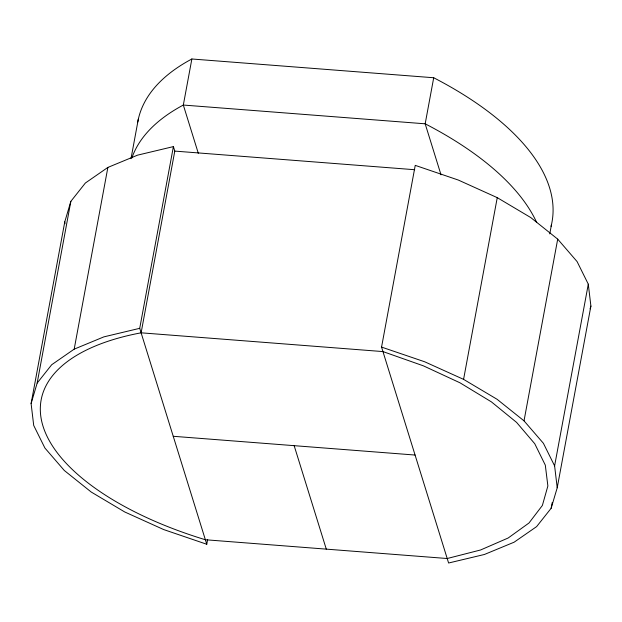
<?xml version="1.0" encoding="UTF-8"?>
<svg xmlns="http://www.w3.org/2000/svg" width="622" height="622" viewBox="0 0 622 622"><rect width="100%" height="100%" fill="white"/><g stroke="black" fill="none" stroke-linecap="round" stroke-linejoin="round"><path stroke-width="0.93" d="M207.639 539.492L206.761 544.25L163.71 529.579L124.75 511.976L91.224 492.041L64.299 470.481L44.908 448.027L33.712 425.456L31.1 403.554L64.781 221.836L70.846 201.357L85.377 183.008L107.87 167.427L137.555 155.15L173.398 146.605L174.79 151.099L141.116 332.817A246.841 110.91 10.5 0 0 43.011 426.179A246.841 110.91 10.5 0 0 205.361 539.748L447.21 558.517L480.612 549.972L508.174 537.999L528.995 522.993L542.376 505.453L547.873 485.961L545.307 465.155L534.764 443.735L516.587 422.4L491.388 401.866L459.992 382.81L423.45 365.86L382.958 351.585L141.116 332.817M31.1 403.554L37.164 383.074L70.846 201.357M37.164 383.074L51.696 364.733L74.189 349.144L107.87 167.427M131.001 158.664L138.317 119.191M206.761 544.25L139.717 328.323L173.398 146.605M551.061 226.322A323.067 145.159 10.5 0 0 433.713 77.75L191.864 58.989L183.327 105.048L198.309 153.3M381.558 347.092L415.239 165.366L458.29 180.038L497.25 197.648L530.776 217.576L557.701 239.136L577.092 261.59L588.288 284.161L590.9 306.063L557.219 487.78L551.154 508.26L536.623 526.609L514.13 542.19L484.445 554.466L448.602 563.011L381.558 347.092L424.616 361.755L463.577 379.366L497.095 399.293L524.019 420.853L543.41 443.307L554.606 465.878L557.219 487.78M433.713 77.75L425.176 123.809L441.021 174.844M463.577 379.366L497.25 197.648M549.762 233.88L551.504 224.48M524.019 420.853L557.701 239.136M554.606 465.878L588.288 284.161M551.154 508.26L552.212 502.553M590.076 308.854L590.9 306.063M74.189 349.144L103.874 336.867L139.717 328.323M174.79 151.099L414.703 169.72M173.235 436.286L415.084 455.047M294.159 445.671L326.286 549.133M64.781 221.836L65.007 223.741M536.693 222.513A323.067 145.159 10.5 0 0 425.176 123.809L183.327 105.048A323.067 145.159 10.5 0 0 131.88 157.918M137.757 121.982A323.067 145.159 10.5 0 1 191.864 58.989"/></g></svg>
